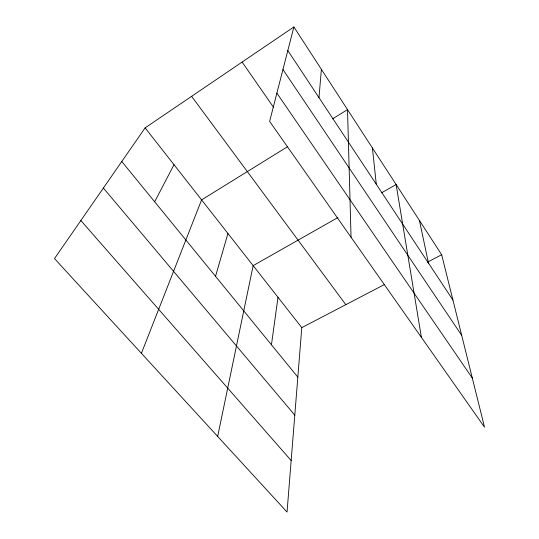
<?xml version="1.0" encoding="UTF-8"?>
<svg xmlns="http://www.w3.org/2000/svg" width="539" height="539" viewBox="0 0 539 539"><rect width="100%" height="100%" fill="white"/><g stroke="black" fill="none" stroke-linecap="round" stroke-linejoin="round"><path stroke-width="0.81" d="M145.112 127.871L301.786 327.624L287.044 512.05L54.486 258.579L145.112 127.871L293.883 26.95L441.67 254.725L484.514 427.198L269.628 121.396L293.883 26.95M318.98 97.64L321.379 69.322M271.447 344.812L278.003 297.306M217.668 436.435L253.155 265.626L337.926 217.547M215.526 276.312L227.95 233.488M141.407 353.314L201.593 199.888L287.678 146.635M154.659 201.768L174.009 164.718M332.543 118.883L347.52 109.612L351.051 237.261M381.565 192.794L396.131 184.533L421.397 337.367M301.786 327.624L384.428 284.552M427.542 262.082L441.67 254.725M80.857 220.545L291.161 460.528M103.38 188.057L294.786 415.165M121.787 161.505L297.831 377.118M191.614 96.326L345.822 304.67M242.126 62.059L273.516 107.274M276.884 93.139L472.305 378.034M282.948 69.518L461.707 335.393M287.819 50.551L452.935 300.075M419.436 220.458L428.465 263.093M372.409 147.976L376.276 184.217"/></g></svg>
